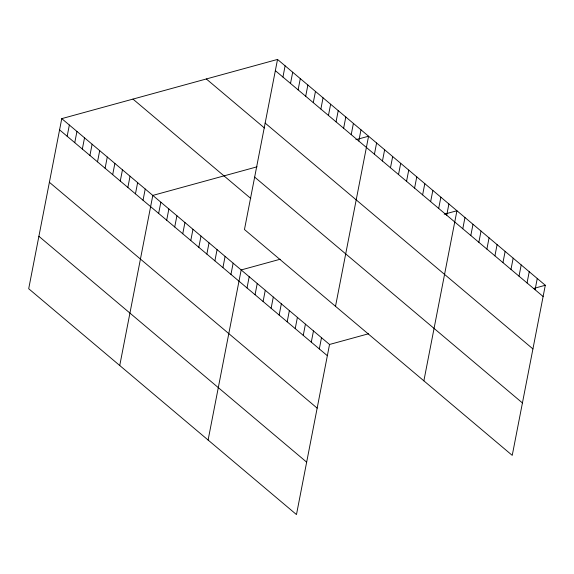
<?xml version="1.0" encoding="UTF-8"?>
<svg xmlns="http://www.w3.org/2000/svg" width="574" height="574" viewBox="0 0 574 574"><rect width="100%" height="100%" fill="white"/><g stroke="black" fill="none" stroke-linecap="round" stroke-linejoin="round"><path stroke-width="0.86" d="M61.762 118.631L28.7 288.729L296.471 514.569L329.533 344.472L61.762 118.631L277.529 59.431L545.3 285.271L512.238 455.369L244.467 229.528L277.529 59.431M67.165 136.26L69.354 125.032M74.756 142.661L76.938 131.432M82.34 149.061L84.522 137.825M89.924 155.461L92.113 144.225M97.515 161.861L99.697 150.625M105.099 168.261L107.288 157.025M112.691 174.654L114.872 163.425M120.275 181.054L122.456 169.825M127.858 187.454L130.047 176.218M135.45 193.854L137.631 182.618M143.034 200.254L145.222 189.018M119.744 365.516L152.806 195.418L257.059 166.812M158.654 213.428L160.842 202.192M166.69 220.201L168.871 208.965M174.718 226.974L176.907 215.745M182.754 233.754L184.936 222.518M190.79 240.528L192.972 229.291M198.819 247.301L201.008 236.072M206.855 254.081L209.036 242.845M214.884 260.854L217.072 249.618M222.92 267.627L225.101 256.399M230.956 274.401L233.137 263.172M208.104 440.043L241.173 269.945L280.162 259.247M282.932 77.059L285.113 65.823M247.021 287.954L249.202 276.718M290.516 83.46L292.704 72.224M255.05 294.727L257.238 283.499M298.107 89.86L300.288 78.624M263.086 301.508L265.267 290.272M305.691 96.26L307.879 85.024M271.122 308.281L273.303 297.045M313.282 102.653L315.463 91.424M279.151 315.054L281.339 303.825M320.866 109.053L323.047 97.824M287.187 321.827L289.368 310.599M328.45 115.453L330.638 104.217M295.215 328.608L297.404 317.372M336.041 121.853L338.222 110.617M303.251 335.381L305.433 324.145M343.625 128.253L345.813 117.017M351.216 134.653L353.397 123.417M311.287 342.154L313.469 330.925M358.8 141.046L360.981 129.817M319.316 348.935L321.505 337.699M335.51 306.315L368.573 136.217L355.858 139.704M374.42 154.227L376.601 142.991M382.456 161L384.637 149.764M390.485 167.773L392.673 156.537M398.521 174.546L400.702 163.317M406.55 181.327L408.738 170.091M414.586 188.1L416.767 176.864M422.622 194.873L424.803 183.644M430.651 201.653L432.839 190.417M438.687 208.427L440.868 197.191M446.716 215.2L448.904 203.964M423.87 380.842L456.933 210.744L444.219 214.231M462.788 228.753L464.969 217.517M470.816 235.527L473.005 224.291M478.852 242.3L481.034 231.071M486.881 249.08L489.07 237.844M494.917 255.853L497.098 244.617M502.953 262.627L505.134 251.39M510.982 269.4L513.17 258.171M519.018 276.18L521.199 264.944M527.047 282.953L529.235 271.717M535.083 289.727L537.264 278.498M329.533 344.472L368.53 333.774M533.433 288.528L545.3 285.271M275.348 70.659L543.119 296.507M265.152 123.087L532.923 348.927M206.324 78.968L264.492 128.024M254.655 177.101L522.426 402.941M132.967 99.094L250.788 198.468M59.581 129.868L327.352 355.708M49.393 182.288L317.164 408.136M38.889 236.301L306.659 462.149"/></g></svg>
